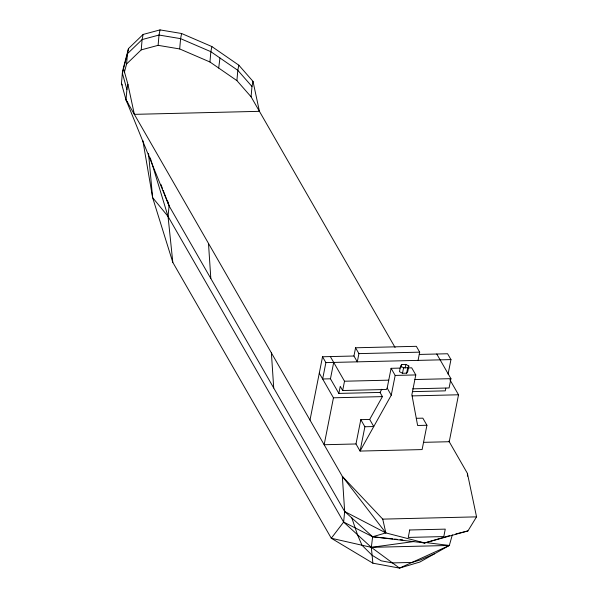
<?xml version="1.0" encoding="UTF-8"?>
<svg xmlns="http://www.w3.org/2000/svg" width="598" height="598" viewBox="0 0 598 598"><rect width="100%" height="100%" fill="white"/><g stroke="black" fill="none" stroke-linecap="round" stroke-linejoin="round"><path stroke-width="0.9" d="M448.866 441.085L467.412 473.377L476.546 516.859L467.928 530.934L424.7 542.947L372.644 536.757L344.672 511.499L169.092 205.869L126.006 99.821L121.454 83.406L122.358 73.098L123.375 67.963L128.488 48.565L143.131 34.437L160.032 29.9L181.613 33.51L211.864 46.554L238.826 65.182L252.999 81.365L259.427 111.333L134.356 114.353L127.927 84.378L123.375 67.963M124.242 72.821L126.567 64.001L127.471 53.693L128.488 48.565M449.644 535.621L424.7 542.947L385.845 532.915L342.34 476.389L126.006 99.821L126.911 89.513L127.927 84.378M126.567 64.001L141.21 49.881L142.115 39.573L143.131 34.437M141.21 49.881L158.111 45.336L159.016 35.035L160.032 29.9M395.069 347.453L251.078 96.801L236.905 80.618L209.943 61.99L179.692 48.946L180.596 38.646L181.613 33.51M209.943 61.99L210.847 51.682L211.864 46.554M236.905 80.618L237.81 70.317L238.826 65.182M251.078 96.801L251.982 86.501L252.999 81.365M452.32 534.836L449.345 545.458L419.856 562.038L399.516 568.1L372.868 563.174L331.285 538.245L172.815 262.402L168.045 216.446L169.092 205.869L167.507 200.539M343.626 522.076L371.321 547.342L399.516 568.1L449.345 545.458L371.321 547.342L331.285 538.245L343.626 522.076L344.672 511.499L342.34 476.389L382.742 519.124L385.845 532.915L372.644 536.757L343.626 522.076L168.045 216.446L152.61 197.587L142.877 140.687M372.868 563.174L371.321 547.342L372.644 536.757L392.774 538.88M218.689 68.03L219.967 57.984M309.996 420.08L322.531 356.767L353.941 356.012L357.298 361.85L358.92 353.62L355.571 347.782L416.335 346.317L419.691 352.155L418.062 360.385M322.531 356.767L325.888 362.605L322.643 378.983L330.455 378.796L338.857 393.417L380.014 392.43L381.786 389.253M330.455 378.796L333.699 362.418M319.287 373.145L333.452 397.797L324.153 444.733L355.989 443.97L360.071 451.071L422.113 449.576L426.927 425.26L422.846 418.159L416.328 418.316M338.857 393.417L340.262 386.33L342.669 390.524L386.405 389.47L387.175 388.087L391.092 368.316L400.055 368.099M342.669 390.524L344.508 381.225L330.35 356.58M353.941 356.012L355.571 347.782M355.989 443.97L360.803 419.654L369.676 419.437L382.421 396.616L380.014 392.43M360.803 419.654L364.885 426.755L360.071 451.071L391.256 395.196L395.173 375.424L391.092 368.316M400.563 366.2L399.479 371.672L402.499 373.264L406.64 373.167L407.769 371.47L408.853 366.006L405.84 364.414L401.692 364.511L400.563 366.2L403.583 367.8L407.724 367.695L408.853 366.006M401.153 367.247L401.692 364.511M402.499 373.264L403.583 367.8M405.115 368.054L405.84 364.414M406.64 373.167L407.724 367.695M408.12 367.905L411.708 367.822L415.789 374.931L411.88 394.702L417.621 425.484L426.927 425.26M448.074 374.146L450.959 359.592L447.603 353.754L419.303 354.435M445.802 388.199L445.278 390.853L412.426 391.645M436.764 354.009L450.929 378.661L449.091 387.953L412.71 388.835M449.846 379.67L458.524 394.777L449.233 441.72L423.534 442.341M434.596 553.748L420.125 560.012L411.97 562.441L392.467 562.912L381.21 560.827L372.091 555.258L361.969 545.219L357.469 534.709L351.833 517.965M455.788 533.969L467.928 530.934M371.321 547.342L413.794 541.549M358.92 353.62L419.691 352.155M325.888 362.605L450.959 359.592M395.173 375.424L415.789 374.931M344.508 381.225L388.745 380.164M414.907 379.528L450.929 378.661M333.452 397.797L382.421 396.616M412.142 395.898L458.524 394.777M364.885 426.755L373.765 426.546L369.676 419.437M382.742 519.124L476.546 516.859M394.598 539.075L397.341 539.366M400.092 539.65L402.835 539.942M425.656 542.535L449.345 545.458M158.111 45.336L179.692 48.946M420.17 542.117L424.7 542.947M344.672 511.499L385.845 532.915M251.982 86.501L237.81 70.317L210.847 51.682L180.596 38.646L159.016 35.035L142.115 39.573L127.471 53.693L122.358 73.098L126.911 89.513M126.006 99.821L127.875 103.05M387.175 388.087L391.256 395.196M121.454 83.406L122.276 85.073M160.869 184.341L162.514 188.647M163.172 190.373L169.092 205.869M148.543 153.454L152.61 197.587L172.815 262.402M150.262 157.835L168.045 216.446M271.387 352.88L273.72 387.99M208.493 243.401L210.825 278.511M152.43 194.828L152.61 197.587M467.412 473.377L467.442 476.158M409.72 529.985L408.247 537.43L443.791 536.57L445.263 529.133L409.72 529.985"/></g></svg>
